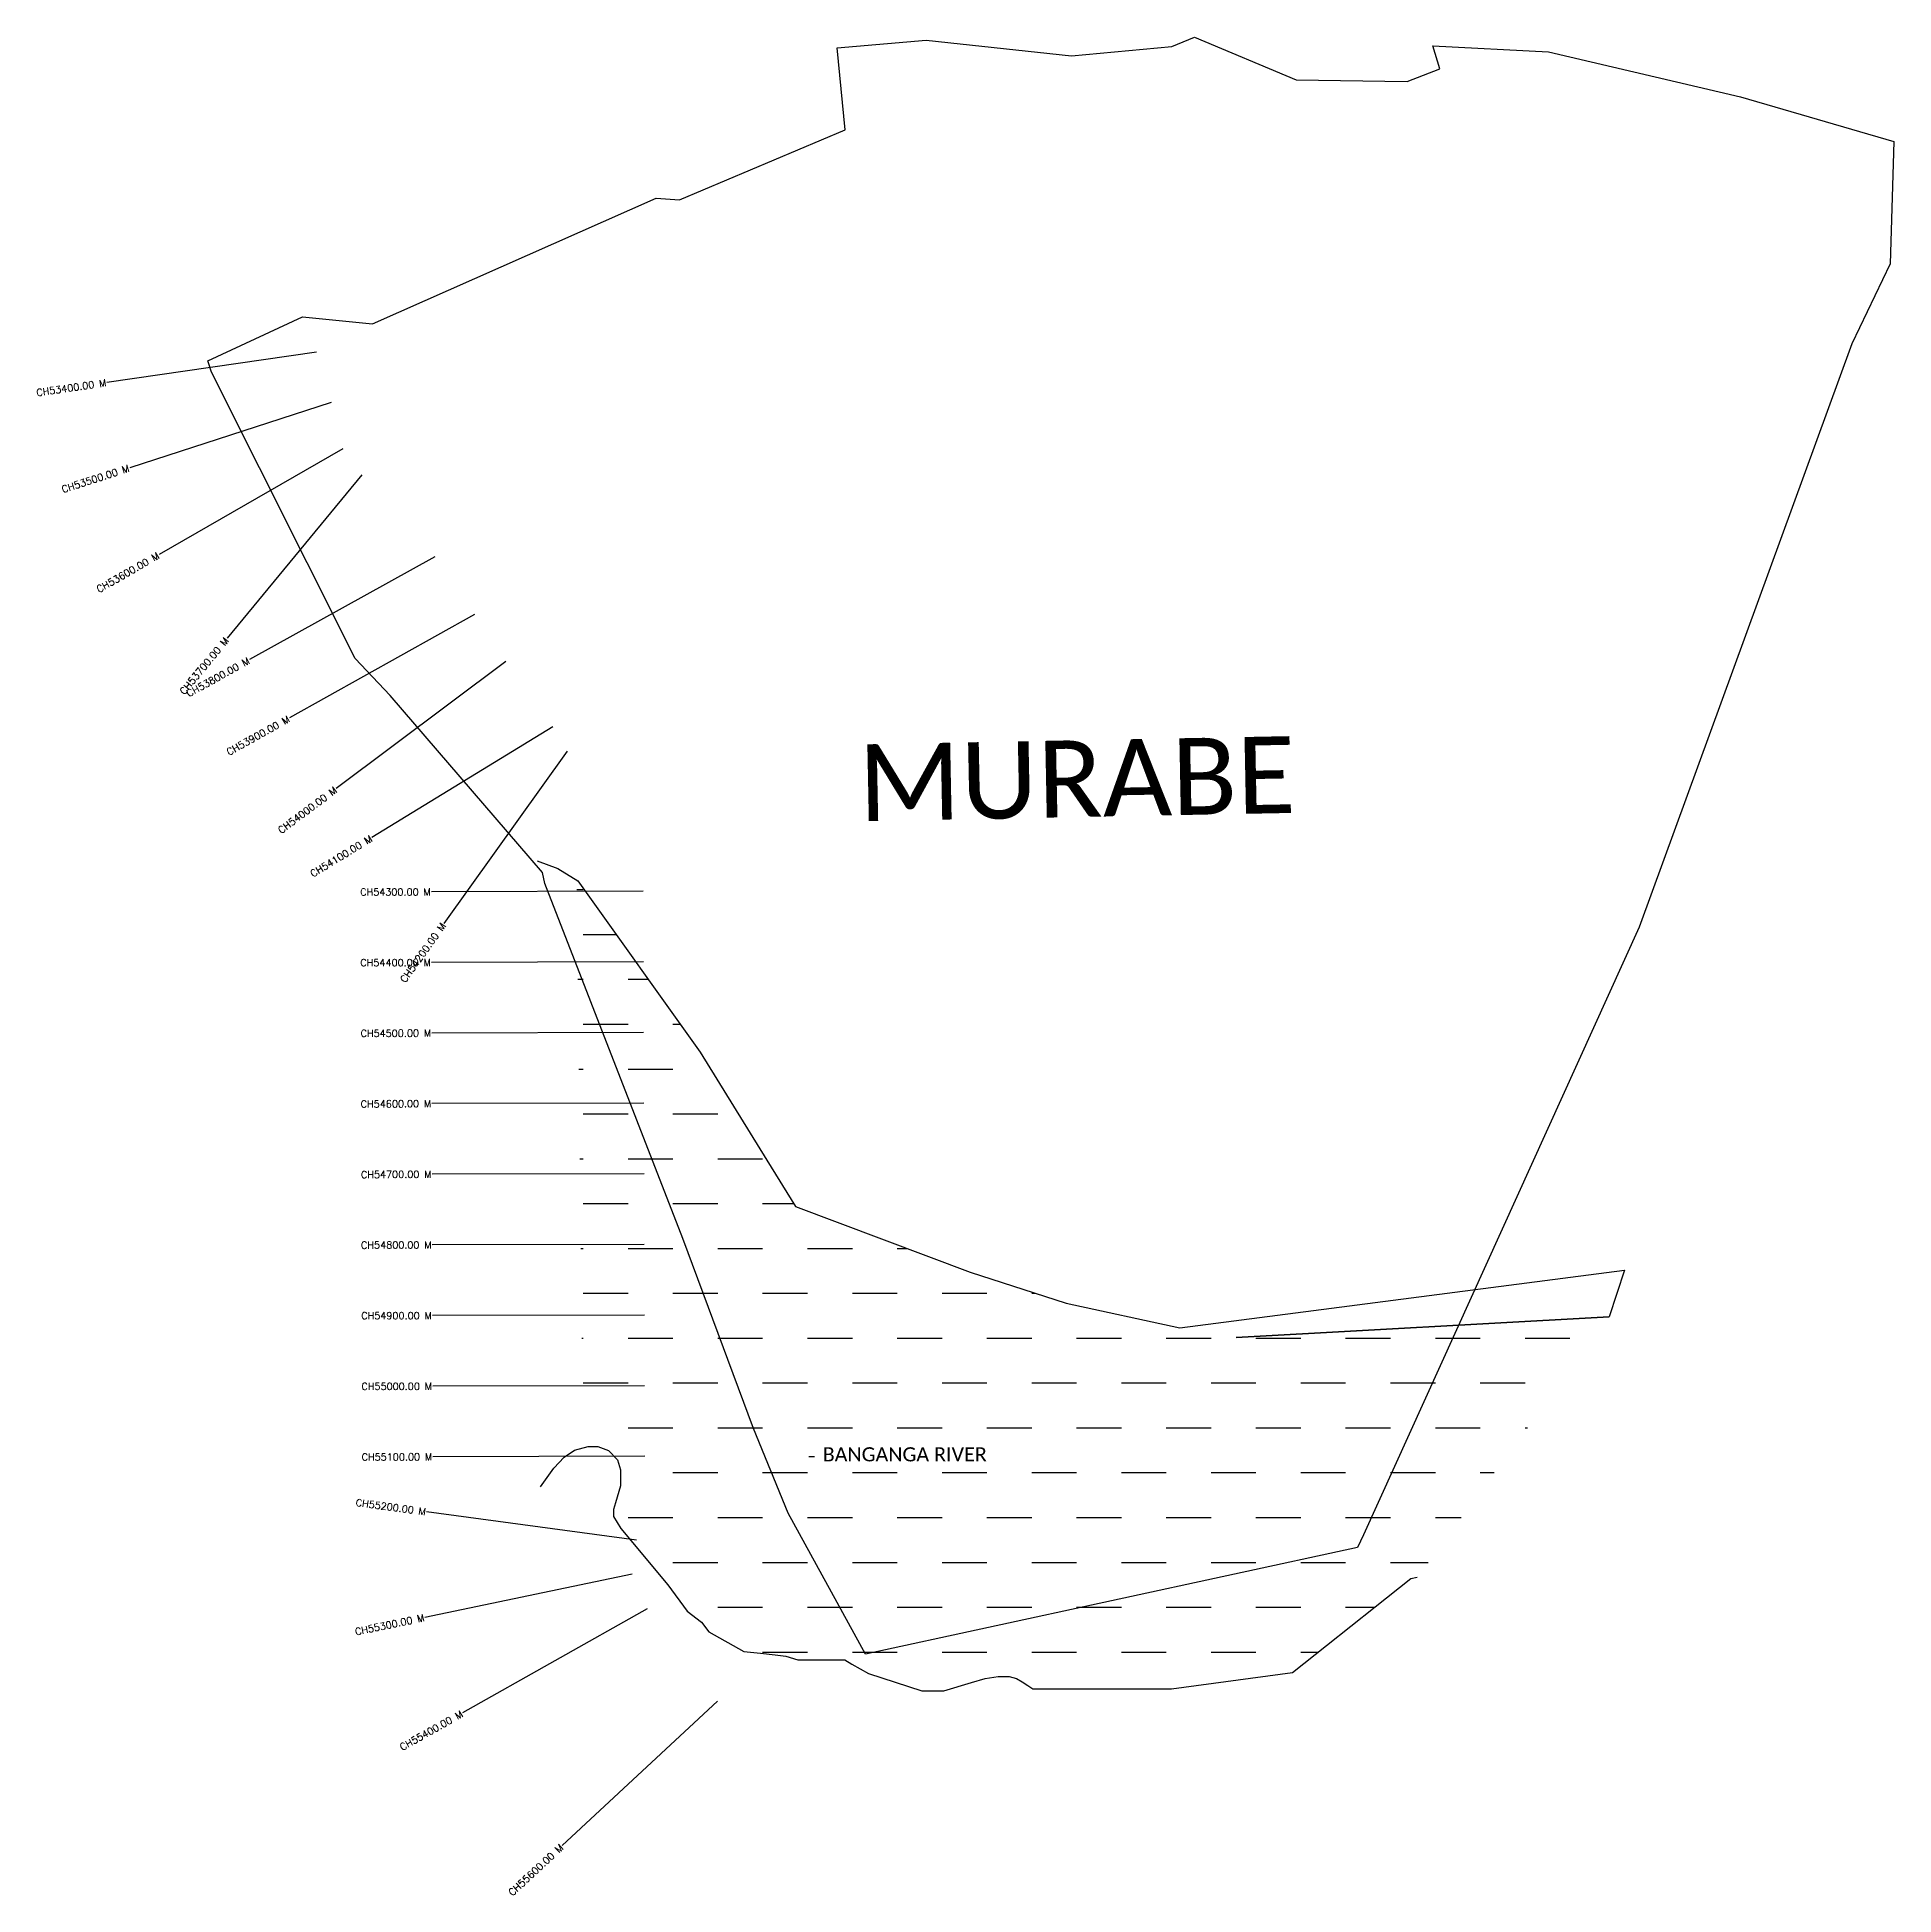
# Model space of a CAD drawing. Header units: metres. Extents: x 257672 to 260301, y 2182532 to 2185163.
import ezdxf
from ezdxf.enums import TextEntityAlignment as Align

# ---------------------------------------------------------------- set-up
doc = ezdxf.new("R2010")
doc.units = ezdxf.units.M
doc.header["$MEASUREMENT"] = 0
for name, color, linetype in [('ARROW', 7, 'Continuous'), ('CS', 134, 'Continuous'), ('CSMark', 6, 'Continuous'), ('RIVER', 4, 'Continuous'), ('RIVER TEXT', 7, 'Continuous'), ('village', 3, 'Continuous'), ('VILLAGE NAME', 250, 'Continuous')]:
    doc.layers.add(name, color=color, linetype=linetype)
doc.styles.get("Standard").update_dxf_attribs({"font": 'simplex.shx'})
doc.dimstyles.get("Standard").update_dxf_attribs({"dimtxt": 0.18, "dimasz": 0.18, "dimexe": 0.18, "dimexo": 0.0625, "dimgap": 0.09, "dimtad": 0, "dimtih": 1, "dimtoh": 1, "dimdec": 4, "dimzin": 0, "dimdsep": 46, "dimtxsty": 'Standard', "dimcen": 0.09, "dimadec": 0, "dimazin": 0, "dimtfac": 1, "dimtdec": 4, "dimtofl": 0, "dimtmove": 0, "dimatfit": 3, "dimfxl": 1, "dimtolj": 1, "dimtzin": 0, "dimarcsym": 0})

msp = doc.modelspace()

# ---------------------------------------------------------------- hatches: boundary and pattern name
at = {"layer": 'RIVER'}
h = msp.add_hatch(dxfattribs=at)
h.set_pattern_fill('DASH', color=256, scale=20)
h.set_pattern_definition([(0, (0, 0), (63.5, 63.5), [63.5, -63.5])])
h.paths.add_polyline_path([(259381.9, 2183321.4), (259369.5, 2183321.4), (259289.8, 2183335.3), (259128.8, 2183369.8), (258993, 2183413.9), (258745.7, 2183507), (258705.2, 2183572.4), (258610.4, 2183725.2), (258436, 2183969), (258444.6, 2183197.5), (258468.3, 2183193.6), (258481.3, 2183187), (258492.8, 2183181.3), (258505.1, 2183169), (258508.9, 2183157.7), (258514.4, 2183135), (258514.4, 2183109), (258504, 2183085.2), (258495.6, 2183066.1), (258495.6, 2183051), (258565, 2182971.1), (258592.3, 2182934.1), (258612.5, 2182918.2), (258623, 2182904.8), (258672.5, 2182877), (258696.1, 2182874.3), (258717, 2182871.9), (258731.9, 2182870.2), (258748.7, 2182864.8), (258790.1, 2182864.8), (258815.6, 2182864.8), (258825.5, 2182859.1), (258849, 2182845.5), (258924.3, 2182821.1), (258955.6, 2182821.1), (258995, 2182832.7), (259014.3, 2182838.5), (259032.4, 2182841.3), (259048, 2182841.3), (259058.5, 2182838.7), (259066.4, 2182833.7), (259074.4, 2182828.5), (259081.8, 2182823.8), (259091.4, 2182823.8), (259175.5, 2182823.8), (259277.8, 2182823.8), (259449.1, 2182847.2), (259497.2, 2182885.3), (259566.2, 2182939.9), (259617, 2182980.2), (259626, 2182982.2), (259897.5, 2183350.5)])
h.paths.add_polyline_path([(258867.3, 2183143.9), (258909.6, 2183142.9), (258909.8, 2183149.3), (258867.4, 2183150.3)], flags=16)

# ---------------------------------------------------------------- linework, layer by layer
at = {"layer": 'CS'}
for p, q in [((258067.4, 2184716.7), (257770.6, 2184673.5)), ((258088.2, 2184645.4), (257802.9, 2184552.9)), ((258104.5, 2184579.8), (257844.5, 2184430.1)), ((258131.8, 2184542.9), (257940.7, 2184311.6)), ((258234.7, 2184426.8), (257972.4, 2184281.2)), ((258291.1, 2184345.1), (258029.2, 2184198.7)), ((258335.3, 2184278.8), (258095.3, 2184098.7)), ((258401.9, 2184186), (258145.9, 2184029.6)), ((258422.4, 2184151.8), (258247.8, 2183907.8)), ((258530.1, 2183953.2), (258230.1, 2183952.5)), ((258530.3, 2183853.2), (258230.3, 2183852.5)), ((258530.6, 2183753.2), (258230.6, 2183752.5)), ((258530.8, 2183653.2), (258230.8, 2183652.5)), ((258531.1, 2183553.2), (258231.1, 2183552.5)), ((258531.3, 2183453.2), (258231.3, 2183452.5)), ((258531.6, 2183353.2), (258231.6, 2183352.5)), ((258531.9, 2183253.2), (258231.9, 2183252.5)), ((258532.1, 2183153.2), (258232.1, 2183152.5)), ((258520.4, 2183034.6), (258223.1, 2183074.5)), ((258514.5, 2182986.3), (258220.9, 2182925.1)), ((258535.5, 2182937.3), (258274.3, 2182789.8)), ((258635.1, 2182806.3), (258415.3, 2182602.2))]:
    msp.add_line(p, q, dxfattribs=at)
at = {"layer": 'RIVER', "flags": 128}
for points in [[(258379.7, 2183996.4), (258409, 2183985.6), (258437.2, 2183968), (258437.2, 2183968), (258610.4, 2183725.2), (258705.2, 2183572.4), (258745.7, 2183507), (258993, 2183413.9), (259128.8, 2183369.8), (259289.8, 2183335.3), (259919.5, 2183416.6), (259897.5, 2183350.5), (259369.5, 2183321.4), (259897.5, 2183350.5), (259897.5, 2183350.5)], [(258384.3, 2183109.8), (258403.3, 2183136.4), (258418.1, 2183152.2), (258432.8, 2183161.8), (258451.9, 2183167), (258465.6, 2183167), (258481, 2183161.3), (258493.4, 2183148.2), (258497.8, 2183134.2), (258497.8, 2183111.5), (258490.8, 2183087.4), (258488.1, 2183078.1), (258488.1, 2183068.1), (258498.4, 2183051), (258565, 2182971.1), (258592.3, 2182934.1), (258612.5, 2182918.2), (258623, 2182904.8), (258672.5, 2182877), (258696.1, 2182874.3), (258717, 2182871.9), (258731.9, 2182870.2), (258748.7, 2182864.8), (258790.1, 2182864.8), (258815.6, 2182864.8), (258825.5, 2182859.1), (258849, 2182845.5), (258924.3, 2182821.1), (258955.6, 2182821.1), (258995, 2182832.7), (259014.3, 2182838.5), (259032.4, 2182841.3), (259048, 2182841.3), (259058.5, 2182838.7), (259066.4, 2182833.7), (259074.4, 2182828.5), (259081.8, 2182823.8), (259091.4, 2182823.8), (259175.5, 2182823.8), (259277.8, 2182823.8), (259449.1, 2182847.2), (259497.2, 2182885.3), (259566.2, 2182939.9), (259617, 2182980.2), (259626, 2182982.2)]]:
    msp.add_lwpolyline(points, dxfattribs=at)
at = {"layer": 'village', "color": 3, "true_color": 0x00ff00}
msp.add_polyline3d([(260300.7, 2185014.8, 0), (260295.7, 2184841.8, 0), (260241.2, 2184728.3, 0), (259940.1, 2183902.2, 0), (259549.6, 2183041.9, 0), (259541.5, 2183024, 0), (258844.9, 2182873, 0), (258735.2, 2183072.8, 0), (258686.2, 2183192.6, 0), (258586, 2183461.6, 0), (258390.8, 2183964.4, 0), (258387.6, 2183979.6, 0), (258171.9, 2184230.2, 0), (258122.3, 2184282.7, 0), (257918.5, 2184688.4, 0), (257913.6, 2184704.4, 0), (258047.4, 2184766.4, 0), (258146.5, 2184756.8, 0), (258548.5, 2184934.7, 0), (258581.3, 2184932.1, 0), (258815.9, 2185031.3, 0), (258804.5, 2185147.6, 0), (258930.7, 2185158.2, 0), (259136.2, 2185136, 0), (259278.3, 2185149.5, 0), (259310.3, 2185162.6, 0), (259454.5, 2185102.2, 0), (259611.7, 2185100, 0), (259657.8, 2185117.9, 0), (259648.2, 2185150.5, 0), (259811.6, 2185141.8, 0), (260083.7, 2185078.3, 0)], close=True, dxfattribs=at)
msp.add_polyline3d([(260300.7, 2185014.8, 0), (260295.7, 2184841.8, 0), (260241.2, 2184728.3, 0), (259940.1, 2183902.2, 0), (259549.6, 2183041.9, 0), (259541.5, 2183024, 0), (258844.9, 2182873, 0), (258735.2, 2183072.8, 0), (258686.2, 2183192.6, 0), (258586, 2183461.6, 0), (258390.8, 2183964.4, 0), (258387.6, 2183979.6, 0), (258171.9, 2184230.2, 0), (258122.3, 2184282.7, 0), (257918.5, 2184688.4, 0), (257913.6, 2184704.4, 0), (258047.4, 2184766.4, 0), (258146.5, 2184756.8, 0), (258548.5, 2184934.7, 0), (258581.3, 2184932.1, 0), (258815.9, 2185031.3, 0), (258804.5, 2185147.6, 0), (258930.7, 2185158.2, 0), (259136.2, 2185136, 0), (259278.3, 2185149.5, 0), (259310.3, 2185162.6, 0), (259454.5, 2185102.2, 0), (259611.7, 2185100, 0), (259657.8, 2185117.9, 0), (259648.2, 2185150.5, 0), (259811.6, 2185141.8, 0), (260083.7, 2185078.3, 0)], close=True, dxfattribs=at)

# ---------------------------------------------------------------- texts
at = {"layer": 'CSMark'}
for s, rotation, p in [('CH53400.00 M', 8.2817, (257769.6, 2184673.4)), ('CH53500.00 M', 17.9635, (257801.9, 2184552.6)), ('CH53600.00 M', 29.9282, (257843.6, 2184429.6)), ('CH53700.00 M', 50.4404, (257940.1, 2184310.8)), ('CH53800.00 M', 29.0304, (257971.6, 2184280.7)), ('CH53900.00 M', 29.2044, (258028.3, 2184198.2)), ('CH54000.00 M', 36.8805, (258094.5, 2184098.1)), ('CH54100.00 M', 31.4299, (258145, 2184029)), ('CH54300.00 M', 0.148, (258229.1, 2183952.4)), ('CH54200.00 M', 54.417, (258247.2, 2183907)), ('CH54400.00 M', 0.148, (258229.3, 2183852.4)), ('CH54500.00 M', 0.148, (258229.6, 2183752.4)), ('CH54600.00 M', 0.148, (258229.8, 2183652.4)), ('CH54700.00 M', 0.148, (258230.1, 2183552.4)), ('CH54800.00 M', 0.148, (258230.3, 2183452.4)), ('CH54900.00 M', 0.148, (258230.6, 2183352.5)), ('CH55000.00 M', 0.148, (258230.9, 2183252.5)), ('CH55100.00 M', 0.148, (258231.1, 2183152.5)), ('CH55200.00 M', 352.3628, (258222.1, 2183074.6)), ('CH55300.00 M', 11.7684, (258219.9, 2182924.9)), ('CH55400.00 M', 29.433, (258273.4, 2182789.4)), ('CH55600.00 M', 42.8769, (258414.6, 2182601.5))]:
    msp.add_text(s, height=10, rotation=rotation, dxfattribs=at).set_placement(p, align=Align.MIDDLE_RIGHT)
at = {"layer": 'RIVER TEXT', "insert": (258747.3, 2183166), "char_height": 20, "attachment_point": 1}
msp.add_mtext_dynamic_manual_height_columns('\\pxqc;{\\fCalibri|b0|i0|c0|p34;BANGANGA RIVER} ', width=305.926, gutter_width=1, heights=[20.5], dxfattribs=at)
at = {"layer": 'VILLAGE NAME', "insert": (258833.5, 2184161.1), "char_height": 108.748, "attachment_point": 1, "rotation": 1.1028}
msp.add_mtext_dynamic_manual_height_columns('{\\fCalibri|b0|i0|c0|p34;MURABE}', width=726.929, gutter_width=543.7, heights=[0], dxfattribs=at)

# ---------------------------------------------------------------- leaders
at = {"layer": 'ARROW'}
msp.add_leader([(258764.6, 2183153), (258772.5, 2183153.1)], dimstyle='Standard', override={"dimasz": 3, "dimgap": 0.09, "dimtad": 0}, dxfattribs=at)

doc.saveas('drawing.dxf')
